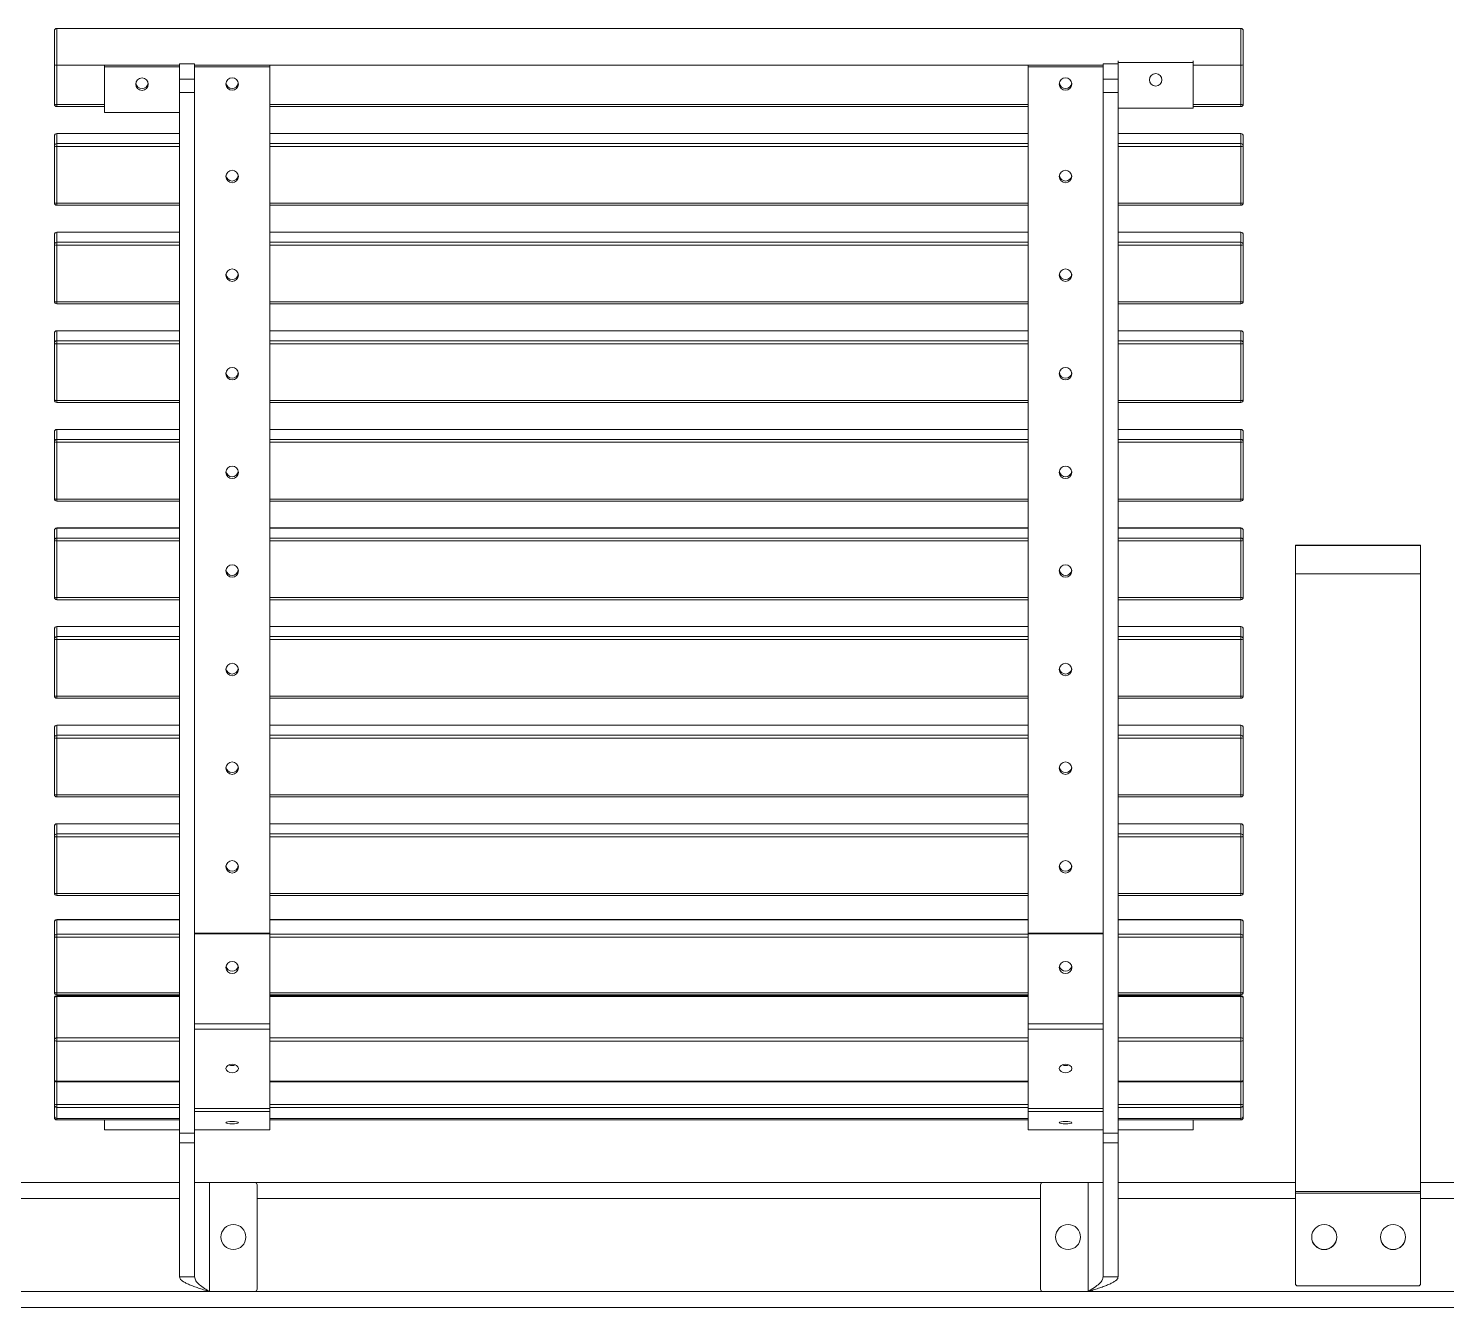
# Model space of a CAD drawing. Header units: millimetres. Extents: x 2717 to 8657, y -3129 to 1071.
# Drawn here: x 5373 to 5939, y -2093 to -1582 of the extents above; entities that cross this region are included whole.
import ezdxf

# ---------------------------------------------------------------- set-up
doc = ezdxf.new("R2010")
doc.units = ezdxf.units.MM

# ---------------------------------------------------------------- blocks, each defined once
blk = doc.blocks.new('tyl')
at = {"color": 7, "linetype": 'Continuous', "lineweight": 15}
for p, q in [((-2640.61, 1920.91), (-2640.61, 1934.4)), ((-2166.61, 1935.4), (-2639.61, 1935.4)), ((-2639.61, 1935.4), (-2639.61, 1920.73)), ((-2166.61, 1920.73), (-2166.61, 1935.4)), ((-2165.61, 1934.4), (-2165.61, 1920.91)), ((-2590.61, 1921.18), (-2584.61, 1921.18)), ((-2590.61, 1921.18), (-2590.61, 1920.41)), ((-2584.61, 1921.18), (-2584.61, 1920.41)), ((-2221.61, 1921.18), (-2215.61, 1921.18)), ((-2221.61, 1921.18), (-2221.61, 1920.41)), ((-2215.61, 1922.45), (-2215.61, 1921.78)), ((-2185.61, 1921.78), (-2215.61, 1921.78)), ((-2215.61, 1921.78), (-2215.61, 1919.67)), ((-2185.61, 1922.45), (-2185.61, 1921.78)), ((-2185.61, 1903.56), (-2185.61, 1921.78)), ((-2640.61, 1905.13), (-2640.61, 1920.91)), ((-2639.61, 1920.73), (-2639.61, 1904.96)), ((-2639.61, 1920.73), (-2620.61, 1920.73)), ((-2590.61, 1920.73), (-2620.61, 1920.73)), ((-2620.61, 1920.73), (-2620.61, 1920.04)), ((-2590.61, 1920.04), (-2620.61, 1920.04)), ((-2620.61, 1920.04), (-2620.61, 1901.81)), ((-2590.61, 1920.41), (-2590.61, 1920.04)), ((-2590.61, 1919.54), (-2590.61, 1920.04)), ((-2590.61, 1919.54), (-2590.61, 1915.06)), ((-2554.61, 1920.73), (-2584.61, 1920.73)), ((-2584.61, 1920.04), (-2584.61, 1920.41)), ((-2554.61, 1920.04), (-2584.61, 1920.04)), ((-2584.61, 1920.04), (-2584.61, 1919.54)), ((-2584.61, 1919.54), (-2584.61, 1915.06)), ((-2554.61, 1920.04), (-2554.61, 1920.73)), ((-2554.61, 1920.73), (-2251.61, 1920.73)), ((-2554.61, 1920.04), (-2554.61, 1573.99)), ((-2221.61, 1920.73), (-2251.61, 1920.73)), ((-2251.61, 1920.04), (-2251.61, 1920.73)), ((-2221.61, 1920.04), (-2251.61, 1920.04)), ((-2251.61, 1920.04), (-2251.61, 1573.99)), ((-2221.61, 1920.04), (-2221.61, 1920.41)), ((-2221.61, 1920.04), (-2221.61, 1919.54)), ((-2221.61, 1919.54), (-2221.61, 1915.06)), ((-2215.61, 1919.67), (-2215.61, 1915.06)), ((-2185.61, 1920.73), (-2166.61, 1920.73)), ((-2166.61, 1904.96), (-2166.61, 1920.73)), ((-2165.61, 1920.91), (-2165.61, 1905.13)), ((-2590.61, 1915.06), (-2584.61, 1915.06)), ((-2590.61, 1909.8), (-2590.61, 1915.06)), ((-2584.61, 1909.8), (-2590.61, 1909.8)), ((-2590.61, 1909.8), (-2590.61, 1494.07)), ((-2584.61, 1915.06), (-2584.61, 1909.8)), ((-2584.61, 1909.8), (-2584.61, 1494.07)), ((-2221.61, 1915.06), (-2215.61, 1915.06)), ((-2221.61, 1909.8), (-2221.61, 1915.06)), ((-2215.61, 1909.8), (-2221.61, 1909.8)), ((-2221.61, 1909.8), (-2221.61, 1494.07)), ((-2215.61, 1915.06), (-2215.61, 1909.8)), ((-2215.61, 1909.8), (-2215.61, 1494.07)), ((-2639.61, 1904.96), (-2620.61, 1904.96)), ((-2639.61, 1904.13), (-2639.61, 1904.96)), ((-2639.61, 1904.13), (-2620.61, 1904.13)), ((-2554.61, 1904.96), (-2251.61, 1904.96)), ((-2554.61, 1904.13), (-2251.61, 1904.13)), ((-2185.61, 1904.96), (-2166.61, 1904.96)), ((-2185.61, 1904.13), (-2166.61, 1904.13)), ((-2166.61, 1904.96), (-2166.61, 1904.13)), ((-2620.61, 1901.81), (-2590.61, 1901.81)), ((-2215.61, 1903.56), (-2185.61, 1903.56)), ((-2590.61, 1893.38), (-2639.61, 1893.38)), ((-2639.61, 1893.38), (-2639.61, 1893.37)), ((-2639.61, 1893.37), (-2639.61, 1889.38)), ((-2590.61, 1893.37), (-2639.61, 1893.37)), ((-2251.61, 1893.38), (-2554.61, 1893.38)), ((-2251.61, 1893.37), (-2554.61, 1893.37)), ((-2166.61, 1893.38), (-2215.61, 1893.38)), ((-2166.61, 1893.37), (-2215.61, 1893.37)), ((-2166.61, 1893.37), (-2166.61, 1893.38)), ((-2166.61, 1889.38), (-2166.61, 1893.37)), ((-2640.61, 1888.39), (-2640.61, 1892.38)), ((-2640.61, 1865.74), (-2640.61, 1888.39)), ((-2639.61, 1888.22), (-2639.61, 1889.38)), ((-2639.61, 1889.38), (-2590.61, 1889.38)), ((-2639.61, 1888.22), (-2639.61, 1865.57)), ((-2590.61, 1888.22), (-2639.61, 1888.22)), ((-2554.61, 1889.38), (-2251.61, 1889.38)), ((-2251.61, 1888.22), (-2554.61, 1888.22)), ((-2215.61, 1889.38), (-2166.61, 1889.38)), ((-2166.61, 1888.22), (-2215.61, 1888.22)), ((-2166.61, 1889.38), (-2166.61, 1888.22)), ((-2166.61, 1865.57), (-2166.61, 1888.22)), ((-2165.61, 1892.38), (-2165.61, 1888.39)), ((-2165.61, 1888.39), (-2165.61, 1865.74)), ((-2639.61, 1865.57), (-2590.61, 1865.57)), ((-2639.61, 1864.74), (-2639.61, 1865.57)), ((-2639.61, 1864.74), (-2590.61, 1864.74)), ((-2554.61, 1865.57), (-2251.61, 1865.57)), ((-2554.61, 1864.74), (-2251.61, 1864.74)), ((-2215.61, 1865.57), (-2166.61, 1865.57)), ((-2215.61, 1864.74), (-2166.61, 1864.74)), ((-2166.61, 1865.57), (-2166.61, 1864.74)), ((-2590.61, 1853.99), (-2639.61, 1853.99)), ((-2639.61, 1853.99), (-2639.61, 1853.98)), ((-2639.61, 1853.98), (-2639.61, 1849.98)), ((-2590.61, 1853.98), (-2639.61, 1853.98)), ((-2251.61, 1853.99), (-2554.61, 1853.99)), ((-2251.61, 1853.98), (-2554.61, 1853.98)), ((-2166.61, 1853.99), (-2215.61, 1853.99)), ((-2166.61, 1853.98), (-2215.61, 1853.98)), ((-2166.61, 1853.98), (-2166.61, 1853.99)), ((-2166.61, 1849.98), (-2166.61, 1853.98)), ((-2640.61, 1849), (-2640.61, 1852.99)), ((-2640.61, 1826.35), (-2640.61, 1849)), ((-2639.61, 1848.82), (-2639.61, 1849.98)), ((-2639.61, 1849.98), (-2590.61, 1849.98)), ((-2639.61, 1848.82), (-2639.61, 1826.17)), ((-2590.61, 1848.82), (-2639.61, 1848.82)), ((-2554.61, 1849.98), (-2251.61, 1849.98)), ((-2251.61, 1848.82), (-2554.61, 1848.82)), ((-2215.61, 1849.98), (-2166.61, 1849.98)), ((-2166.61, 1848.82), (-2215.61, 1848.82)), ((-2166.61, 1849.98), (-2166.61, 1848.82)), ((-2166.61, 1826.17), (-2166.61, 1848.82)), ((-2165.61, 1852.99), (-2165.61, 1849)), ((-2165.61, 1849), (-2165.61, 1826.35)), ((-2639.61, 1826.17), (-2590.61, 1826.17)), ((-2639.61, 1825.35), (-2639.61, 1826.17)), ((-2639.61, 1825.35), (-2590.61, 1825.35)), ((-2554.61, 1826.17), (-2251.61, 1826.17)), ((-2554.61, 1825.35), (-2251.61, 1825.35)), ((-2215.61, 1826.17), (-2166.61, 1826.17)), ((-2215.61, 1825.35), (-2166.61, 1825.35)), ((-2166.61, 1826.17), (-2166.61, 1825.35)), ((-2640.61, 1809.61), (-2640.61, 1813.6)), ((-2590.61, 1814.6), (-2639.61, 1814.6)), ((-2639.61, 1814.6), (-2639.61, 1814.58)), ((-2639.61, 1814.58), (-2639.61, 1810.59)), ((-2590.61, 1814.58), (-2639.61, 1814.58)), ((-2251.61, 1814.6), (-2554.61, 1814.6)), ((-2251.61, 1814.58), (-2554.61, 1814.58)), ((-2166.61, 1814.6), (-2215.61, 1814.6)), ((-2166.61, 1814.58), (-2215.61, 1814.58)), ((-2166.61, 1814.58), (-2166.61, 1814.6)), ((-2166.61, 1810.59), (-2166.61, 1814.58)), ((-2165.61, 1813.6), (-2165.61, 1809.61)), ((-2640.61, 1786.96), (-2640.61, 1809.61)), ((-2639.61, 1809.43), (-2639.61, 1810.59)), ((-2639.61, 1810.59), (-2590.61, 1810.59)), ((-2639.61, 1809.43), (-2639.61, 1786.78)), ((-2590.61, 1809.43), (-2639.61, 1809.43)), ((-2554.61, 1810.59), (-2251.61, 1810.59)), ((-2251.61, 1809.43), (-2554.61, 1809.43)), ((-2215.61, 1810.59), (-2166.61, 1810.59)), ((-2166.61, 1809.43), (-2215.61, 1809.43)), ((-2166.61, 1810.59), (-2166.61, 1809.43)), ((-2166.61, 1786.78), (-2166.61, 1809.43)), ((-2165.61, 1809.61), (-2165.61, 1786.96)), ((-2639.61, 1786.78), (-2590.61, 1786.78)), ((-2639.61, 1785.96), (-2639.61, 1786.78)), ((-2639.61, 1785.96), (-2590.61, 1785.96)), ((-2554.61, 1786.78), (-2251.61, 1786.78)), ((-2554.61, 1785.96), (-2251.61, 1785.96)), ((-2215.61, 1786.78), (-2166.61, 1786.78)), ((-2215.61, 1785.96), (-2166.61, 1785.96)), ((-2166.61, 1786.78), (-2166.61, 1785.96)), ((-2640.61, 1770.21), (-2640.61, 1774.21)), ((-2590.61, 1775.21), (-2639.61, 1775.21)), ((-2639.61, 1775.21), (-2639.61, 1775.19)), ((-2639.61, 1775.19), (-2639.61, 1771.2)), ((-2590.61, 1775.19), (-2639.61, 1775.19)), ((-2251.61, 1775.21), (-2554.61, 1775.21)), ((-2251.61, 1775.19), (-2554.61, 1775.19)), ((-2166.61, 1775.21), (-2215.61, 1775.21)), ((-2166.61, 1775.19), (-2215.61, 1775.19)), ((-2166.61, 1775.19), (-2166.61, 1775.21)), ((-2166.61, 1771.2), (-2166.61, 1775.19)), ((-2165.61, 1774.21), (-2165.61, 1770.21)), ((-2640.61, 1747.56), (-2640.61, 1770.21)), ((-2639.61, 1770.04), (-2639.61, 1771.2)), ((-2639.61, 1771.2), (-2590.61, 1771.2)), ((-2639.61, 1770.04), (-2639.61, 1747.39)), ((-2590.61, 1770.04), (-2639.61, 1770.04)), ((-2554.61, 1771.2), (-2251.61, 1771.2)), ((-2251.61, 1770.04), (-2554.61, 1770.04)), ((-2215.61, 1771.2), (-2166.61, 1771.2)), ((-2166.61, 1770.04), (-2215.61, 1770.04)), ((-2166.61, 1771.2), (-2166.61, 1770.04)), ((-2166.61, 1747.39), (-2166.61, 1770.04)), ((-2165.61, 1770.21), (-2165.61, 1747.56)), ((-2639.61, 1747.39), (-2590.61, 1747.39)), ((-2639.61, 1746.56), (-2639.61, 1747.39)), ((-2639.61, 1746.56), (-2590.61, 1746.56)), ((-2554.61, 1747.39), (-2251.61, 1747.39)), ((-2554.61, 1746.56), (-2251.61, 1746.56)), ((-2215.61, 1747.39), (-2166.61, 1747.39)), ((-2215.61, 1746.56), (-2166.61, 1746.56)), ((-2166.61, 1747.39), (-2166.61, 1746.56)), ((-2640.61, 1730.82), (-2640.61, 1734.82)), ((-2590.61, 1735.82), (-2639.61, 1735.82)), ((-2639.61, 1735.82), (-2639.61, 1735.8)), ((-2639.61, 1735.8), (-2639.61, 1731.81)), ((-2590.61, 1735.8), (-2639.61, 1735.8)), ((-2251.61, 1735.82), (-2554.61, 1735.82)), ((-2251.61, 1735.8), (-2554.61, 1735.8)), ((-2166.61, 1735.82), (-2215.61, 1735.82)), ((-2166.61, 1735.8), (-2215.61, 1735.8)), ((-2166.61, 1735.8), (-2166.61, 1735.82)), ((-2166.61, 1731.81), (-2166.61, 1735.8)), ((-2165.61, 1734.82), (-2165.61, 1730.82)), ((-2640.61, 1708.17), (-2640.61, 1730.82)), ((-2639.61, 1730.65), (-2639.61, 1731.81)), ((-2639.61, 1731.81), (-2590.61, 1731.81)), ((-2639.61, 1730.65), (-2639.61, 1708)), ((-2590.61, 1730.65), (-2639.61, 1730.65)), ((-2554.61, 1731.81), (-2251.61, 1731.81)), ((-2251.61, 1730.65), (-2554.61, 1730.65)), ((-2215.61, 1731.81), (-2166.61, 1731.81)), ((-2166.61, 1730.65), (-2215.61, 1730.65)), ((-2166.61, 1731.81), (-2166.61, 1730.65)), ((-2166.61, 1708), (-2166.61, 1730.65)), ((-2165.61, 1730.82), (-2165.61, 1708.17)), ((-2094.78, 1728.97), (-2144.78, 1728.97)), ((-2144.78, 1728.8), (-2144.78, 1728.97)), ((-2094.78, 1728.8), (-2144.78, 1728.8)), ((-2144.78, 1717.45), (-2144.78, 1728.8)), ((-2094.78, 1728.8), (-2094.78, 1728.97)), ((-2094.78, 1717.45), (-2094.78, 1728.8)), ((-2094.78, 1717.45), (-2144.78, 1717.45)), ((-2144.78, 1470.8), (-2144.78, 1717.45)), ((-2094.78, 1470.8), (-2094.78, 1717.45)), ((-2639.61, 1708), (-2590.61, 1708)), ((-2639.61, 1707.17), (-2639.61, 1708)), ((-2639.61, 1707.17), (-2590.61, 1707.17)), ((-2554.61, 1708), (-2251.61, 1708)), ((-2554.61, 1707.17), (-2251.61, 1707.17)), ((-2215.61, 1708), (-2166.61, 1708)), ((-2215.61, 1707.17), (-2166.61, 1707.17)), ((-2166.61, 1708), (-2166.61, 1707.17)), ((-2640.61, 1691.43), (-2640.61, 1695.42)), ((-2590.61, 1696.42), (-2639.61, 1696.42)), ((-2639.61, 1696.42), (-2639.61, 1696.41)), ((-2639.61, 1696.41), (-2639.61, 1692.41)), ((-2590.61, 1696.41), (-2639.61, 1696.41)), ((-2251.61, 1696.42), (-2554.61, 1696.42)), ((-2251.61, 1696.41), (-2554.61, 1696.41)), ((-2166.61, 1696.42), (-2215.61, 1696.42)), ((-2166.61, 1696.41), (-2215.61, 1696.41)), ((-2166.61, 1696.41), (-2166.61, 1696.42)), ((-2166.61, 1692.41), (-2166.61, 1696.41)), ((-2165.61, 1695.42), (-2165.61, 1691.43)), ((-2640.61, 1668.78), (-2640.61, 1691.43)), ((-2639.61, 1691.26), (-2639.61, 1692.41)), ((-2639.61, 1692.41), (-2590.61, 1692.41)), ((-2639.61, 1691.26), (-2639.61, 1668.6)), ((-2590.61, 1691.26), (-2639.61, 1691.26)), ((-2554.61, 1692.41), (-2251.61, 1692.41)), ((-2251.61, 1691.26), (-2554.61, 1691.26)), ((-2215.61, 1692.41), (-2166.61, 1692.41)), ((-2166.61, 1691.26), (-2215.61, 1691.26)), ((-2166.61, 1692.41), (-2166.61, 1691.26)), ((-2166.61, 1668.6), (-2166.61, 1691.26)), ((-2165.61, 1691.43), (-2165.61, 1668.78)), ((-2639.61, 1668.6), (-2590.61, 1668.6)), ((-2639.61, 1667.78), (-2639.61, 1668.6)), ((-2639.61, 1667.78), (-2590.61, 1667.78)), ((-2554.61, 1668.6), (-2251.61, 1668.6)), ((-2554.61, 1667.78), (-2251.61, 1667.78)), ((-2215.61, 1668.6), (-2166.61, 1668.6)), ((-2215.61, 1667.78), (-2166.61, 1667.78)), ((-2166.61, 1668.6), (-2166.61, 1667.78)), ((-2640.61, 1652.04), (-2640.61, 1656.03)), ((-2590.61, 1657.03), (-2639.61, 1657.03)), ((-2639.61, 1657.03), (-2639.61, 1657.02)), ((-2639.61, 1657.02), (-2639.61, 1653.02)), ((-2590.61, 1657.02), (-2639.61, 1657.02)), ((-2251.61, 1657.03), (-2554.61, 1657.03)), ((-2251.61, 1657.02), (-2554.61, 1657.02)), ((-2166.61, 1657.03), (-2215.61, 1657.03)), ((-2166.61, 1657.02), (-2215.61, 1657.02)), ((-2166.61, 1657.02), (-2166.61, 1657.03)), ((-2166.61, 1653.02), (-2166.61, 1657.02)), ((-2165.61, 1656.03), (-2165.61, 1652.04)), ((-2640.61, 1629.39), (-2640.61, 1652.04)), ((-2639.61, 1651.86), (-2639.61, 1653.02)), ((-2639.61, 1653.02), (-2590.61, 1653.02)), ((-2639.61, 1651.86), (-2639.61, 1629.21)), ((-2590.61, 1651.86), (-2639.61, 1651.86)), ((-2554.61, 1653.02), (-2251.61, 1653.02)), ((-2251.61, 1651.86), (-2554.61, 1651.86)), ((-2215.61, 1653.02), (-2166.61, 1653.02)), ((-2166.61, 1651.86), (-2215.61, 1651.86)), ((-2166.61, 1653.02), (-2166.61, 1651.86)), ((-2166.61, 1629.21), (-2166.61, 1651.86)), ((-2165.61, 1652.04), (-2165.61, 1629.39)), ((-2639.61, 1629.21), (-2590.61, 1629.21)), ((-2639.61, 1628.39), (-2639.61, 1629.21)), ((-2639.61, 1628.39), (-2590.61, 1628.39)), ((-2554.61, 1629.21), (-2251.61, 1629.21)), ((-2554.61, 1628.39), (-2251.61, 1628.39)), ((-2215.61, 1629.21), (-2166.61, 1629.21)), ((-2215.61, 1628.39), (-2166.61, 1628.39)), ((-2166.61, 1629.21), (-2166.61, 1628.39)), ((-2640.61, 1612.64), (-2640.61, 1616.64)), ((-2590.61, 1617.64), (-2639.61, 1617.64)), ((-2639.61, 1617.64), (-2639.61, 1617.62)), ((-2639.61, 1617.62), (-2639.61, 1613.63)), ((-2590.61, 1617.62), (-2639.61, 1617.62)), ((-2251.61, 1617.64), (-2554.61, 1617.64)), ((-2251.61, 1617.62), (-2554.61, 1617.62)), ((-2166.61, 1617.64), (-2215.61, 1617.64)), ((-2166.61, 1617.62), (-2215.61, 1617.62)), ((-2166.61, 1617.62), (-2166.61, 1617.64)), ((-2166.61, 1613.63), (-2166.61, 1617.62)), ((-2165.61, 1616.64), (-2165.61, 1612.64)), ((-2640.61, 1589.99), (-2640.61, 1612.64)), ((-2639.61, 1612.47), (-2639.61, 1613.63)), ((-2639.61, 1613.63), (-2590.61, 1613.63)), ((-2639.61, 1612.47), (-2639.61, 1589.82)), ((-2590.61, 1612.47), (-2639.61, 1612.47)), ((-2554.61, 1613.63), (-2251.61, 1613.63)), ((-2251.61, 1612.47), (-2554.61, 1612.47)), ((-2215.61, 1613.63), (-2166.61, 1613.63)), ((-2166.61, 1612.47), (-2215.61, 1612.47)), ((-2166.61, 1613.63), (-2166.61, 1612.47)), ((-2166.61, 1589.82), (-2166.61, 1612.47)), ((-2165.61, 1612.64), (-2165.61, 1589.99)), ((-2639.61, 1589.82), (-2590.61, 1589.82)), ((-2639.61, 1588.99), (-2639.61, 1589.82)), ((-2639.61, 1588.99), (-2590.61, 1588.99)), ((-2554.61, 1589.82), (-2251.61, 1589.82)), ((-2554.61, 1588.99), (-2251.61, 1588.99)), ((-2215.61, 1589.82), (-2166.61, 1589.82)), ((-2215.61, 1588.99), (-2166.61, 1588.99)), ((-2166.61, 1589.82), (-2166.61, 1588.99)), ((-2640.61, 1572.59), (-2640.61, 1578.37)), ((-2590.61, 1579.37), (-2639.61, 1579.37)), ((-2639.61, 1579.37), (-2639.61, 1579.33)), ((-2639.61, 1579.33), (-2639.61, 1573.56)), ((-2590.61, 1579.33), (-2639.61, 1579.33)), ((-2251.61, 1579.37), (-2554.61, 1579.37)), ((-2251.61, 1579.33), (-2554.61, 1579.33)), ((-2166.61, 1579.37), (-2215.61, 1579.37)), ((-2166.61, 1579.33), (-2215.61, 1579.33)), ((-2166.61, 1579.33), (-2166.61, 1579.37)), ((-2166.61, 1573.56), (-2166.61, 1579.33)), ((-2165.61, 1578.37), (-2165.61, 1572.59)), ((-2640.61, 1550.33), (-2640.61, 1572.59)), ((-2639.61, 1572.34), (-2639.61, 1573.56)), ((-2639.61, 1573.56), (-2590.61, 1573.56)), ((-2639.61, 1572.34), (-2639.61, 1550.07)), ((-2590.61, 1572.34), (-2639.61, 1572.34)), ((-2554.61, 1573.99), (-2584.61, 1573.99)), ((-2554.61, 1573.62), (-2584.61, 1573.62)), ((-2554.61, 1573.99), (-2554.61, 1573.62)), ((-2554.61, 1573.62), (-2554.61, 1537.78)), ((-2554.61, 1573.56), (-2251.61, 1573.56)), ((-2251.61, 1572.34), (-2554.61, 1572.34)), ((-2221.61, 1573.99), (-2251.61, 1573.99)), ((-2251.61, 1573.99), (-2251.61, 1573.62)), ((-2221.61, 1573.62), (-2251.61, 1573.62)), ((-2251.61, 1573.62), (-2251.61, 1537.78)), ((-2215.61, 1573.56), (-2166.61, 1573.56)), ((-2166.61, 1572.34), (-2215.61, 1572.34)), ((-2166.61, 1573.56), (-2166.61, 1572.34)), ((-2166.61, 1550.07), (-2166.61, 1572.34)), ((-2165.61, 1572.59), (-2165.61, 1550.33)), ((-2640.61, 1531.48), (-2640.61, 1548.02)), ((-2639.61, 1550.07), (-2590.61, 1550.07)), ((-2639.61, 1549.33), (-2639.61, 1550.07)), ((-2639.61, 1549.33), (-2590.61, 1549.33)), ((-2590.61, 1549.02), (-2639.61, 1549.02)), ((-2639.61, 1548.71), (-2639.61, 1549.02)), ((-2639.61, 1548.71), (-2639.61, 1532.17)), ((-2590.61, 1548.71), (-2639.61, 1548.71)), ((-2554.61, 1550.07), (-2251.61, 1550.07)), ((-2554.61, 1549.33), (-2251.61, 1549.33)), ((-2251.61, 1549.02), (-2554.61, 1549.02)), ((-2251.61, 1548.71), (-2554.61, 1548.71)), ((-2215.61, 1550.07), (-2166.61, 1550.07)), ((-2215.61, 1549.33), (-2166.61, 1549.33)), ((-2166.61, 1549.02), (-2215.61, 1549.02)), ((-2166.61, 1548.71), (-2215.61, 1548.71)), ((-2166.61, 1550.07), (-2166.61, 1549.33)), ((-2166.61, 1549.02), (-2166.61, 1548.71)), ((-2166.61, 1532.17), (-2166.61, 1548.71)), ((-2165.61, 1548.02), (-2165.61, 1531.48)), ((-2554.61, 1537.78), (-2584.61, 1537.78)), ((-2554.61, 1537.78), (-2554.61, 1535.56)), ((-2221.61, 1537.78), (-2251.61, 1537.78)), ((-2251.61, 1537.78), (-2251.61, 1535.56)), ((-2640.61, 1515.5), (-2640.61, 1531.48)), ((-2639.61, 1530.76), (-2639.61, 1532.17)), ((-2639.61, 1532.17), (-2590.61, 1532.17)), ((-2639.61, 1530.76), (-2639.61, 1514.78)), ((-2590.61, 1530.76), (-2639.61, 1530.76)), ((-2554.61, 1535.56), (-2584.61, 1535.56)), ((-2554.61, 1535.56), (-2554.61, 1503.9)), ((-2554.61, 1532.17), (-2251.61, 1532.17)), ((-2251.61, 1530.76), (-2554.61, 1530.76)), ((-2221.61, 1535.56), (-2251.61, 1535.56)), ((-2251.61, 1535.56), (-2251.61, 1503.9)), ((-2215.61, 1532.17), (-2166.61, 1532.17)), ((-2166.61, 1530.76), (-2215.61, 1530.76)), ((-2166.61, 1532.17), (-2166.61, 1530.76)), ((-2166.61, 1514.78), (-2166.61, 1530.76)), ((-2165.61, 1531.48), (-2165.61, 1515.5)), ((-2640.61, 1505.35), (-2640.61, 1515.5)), ((-2639.61, 1514.78), (-2590.61, 1514.78)), ((-2639.61, 1514.5), (-2639.61, 1514.78)), ((-2639.61, 1514.5), (-2590.61, 1514.5)), ((-2639.61, 1514.5), (-2639.61, 1505.54)), ((-2554.61, 1514.78), (-2251.61, 1514.78)), ((-2554.61, 1514.5), (-2251.61, 1514.5)), ((-2215.61, 1514.78), (-2166.61, 1514.78)), ((-2215.61, 1514.5), (-2166.61, 1514.5)), ((-2166.61, 1514.78), (-2166.61, 1514.5)), ((-2166.61, 1505.54), (-2166.61, 1514.5)), ((-2165.61, 1515.5), (-2165.61, 1505.35)), ((-2640.61, 1500.91), (-2640.61, 1505.35)), ((-2639.61, 1504.37), (-2639.61, 1505.54)), ((-2639.61, 1505.54), (-2590.61, 1505.54)), ((-2639.61, 1504.37), (-2639.61, 1499.93)), ((-2590.61, 1504.37), (-2639.61, 1504.37)), ((-2554.61, 1503.9), (-2584.61, 1503.9)), ((-2554.61, 1502.66), (-2584.61, 1502.66)), ((-2554.61, 1505.54), (-2251.61, 1505.54)), ((-2251.61, 1504.37), (-2554.61, 1504.37)), ((-2554.61, 1503.9), (-2554.61, 1502.66)), ((-2554.61, 1502.66), (-2554.61, 1495.44)), ((-2221.61, 1503.9), (-2251.61, 1503.9)), ((-2251.61, 1503.9), (-2251.61, 1502.66)), ((-2221.61, 1502.66), (-2251.61, 1502.66)), ((-2251.61, 1502.66), (-2251.61, 1495.44)), ((-2215.61, 1505.54), (-2166.61, 1505.54)), ((-2166.61, 1504.37), (-2215.61, 1504.37)), ((-2166.61, 1505.54), (-2166.61, 1504.37)), ((-2166.61, 1499.93), (-2166.61, 1504.37)), ((-2165.61, 1505.35), (-2165.61, 1500.91)), ((-2640.61, 1500.36), (-2640.61, 1500.91)), ((-2640.61, 1500.36), (-2640.44, 1500.36)), ((-2639.61, 1499.93), (-2590.61, 1499.93)), ((-2639.61, 1499.91), (-2639.61, 1499.93)), ((-2639.61, 1499.91), (-2590.61, 1499.91)), ((-2639.61, 1499.36), (-2639.61, 1499.91)), ((-2590.61, 1499.36), (-2639.61, 1499.36)), ((-2620.61, 1499.36), (-2620.61, 1495.36)), ((-2554.61, 1499.93), (-2251.61, 1499.93)), ((-2554.61, 1499.91), (-2251.61, 1499.91)), ((-2251.61, 1499.36), (-2554.61, 1499.36)), ((-2215.61, 1499.93), (-2166.61, 1499.93)), ((-2215.61, 1499.91), (-2166.61, 1499.91)), ((-2166.61, 1499.36), (-2215.61, 1499.36)), ((-2185.61, 1499.36), (-2185.61, 1495.36)), ((-2166.61, 1499.93), (-2166.61, 1499.91)), ((-2166.61, 1499.91), (-2166.61, 1499.36)), ((-2165.78, 1500.36), (-2165.61, 1500.36)), ((-2165.61, 1500.91), (-2165.61, 1500.36)), ((-2590.61, 1495.36), (-2620.61, 1495.36)), ((-2590.61, 1494.07), (-2584.61, 1494.07)), ((-2590.61, 1490.25), (-2590.61, 1494.07)), ((-2554.61, 1495.44), (-2584.61, 1495.44)), ((-2554.61, 1495.36), (-2584.61, 1495.36)), ((-2584.61, 1494.07), (-2584.61, 1490.25)), ((-2554.61, 1495.44), (-2554.61, 1495.36)), ((-2221.61, 1495.44), (-2251.61, 1495.44)), ((-2251.61, 1495.44), (-2251.61, 1495.36)), ((-2221.61, 1495.36), (-2251.61, 1495.36)), ((-2221.61, 1494.07), (-2215.61, 1494.07)), ((-2221.61, 1490.25), (-2221.61, 1494.07)), ((-2185.61, 1495.36), (-2215.61, 1495.36)), ((-2215.61, 1494.07), (-2215.61, 1490.25)), ((-2584.61, 1490.25), (-2590.61, 1490.25)), ((-2590.61, 1490.25), (-2590.61, 1436.64)), ((-2584.61, 1490.25), (-2584.61, 1436.64)), ((-2215.61, 1490.25), (-2221.61, 1490.25)), ((-2221.61, 1490.25), (-2221.61, 1436.64)), ((-2215.61, 1490.25), (-2215.61, 1436.64)), ((-2661.45, 1474.36), (-2590.61, 1474.36)), ((-2578.61, 1474.36), (-2584.61, 1474.36)), ((-2578.61, 1430.76), (-2578.61, 1474.36)), ((-2578.61, 1474.36), (-2560.61, 1474.36)), ((-2560.61, 1474.36), (-2245.61, 1474.36)), ((-2559.61, 1473.36), (-2559.61, 1431.76)), ((-2246.61, 1473.36), (-2246.61, 1431.76)), ((-2227.61, 1474.36), (-2245.61, 1474.36)), ((-2227.61, 1474.36), (-2227.61, 1430.76)), ((-2221.61, 1474.36), (-2227.61, 1474.36)), ((-2215.61, 1474.36), (-2144.78, 1474.36)), ((-2094.78, 1474.36), (-2023.94, 1474.36)), ((-2661.45, 1467.96), (-2590.61, 1467.96)), ((-2559.61, 1467.96), (-2246.61, 1467.96)), ((-2215.61, 1467.96), (-2144.78, 1467.96)), ((-2094.78, 1470.8), (-2144.78, 1470.8)), ((-2144.78, 1470.13), (-2144.78, 1470.8)), ((-2094.78, 1470.13), (-2144.78, 1470.13)), ((-2144.78, 1434.04), (-2144.78, 1470.13)), ((-2094.78, 1470.13), (-2094.78, 1470.8)), ((-2094.78, 1434.04), (-2094.78, 1470.13)), ((-2094.78, 1467.96), (-2023.94, 1467.96)), ((-2584.61, 1436.64), (-2590.61, 1436.64)), ((-2221.61, 1436.64), (-2215.61, 1436.64)), ((-4978.11, 1430.76), (-1528.11, 1430.76)), ((-2560.61, 1430.76), (-2578.61, 1430.76)), ((-2245.61, 1430.76), (-2227.61, 1430.76)), ((-2095.78, 1433.04), (-2143.78, 1433.04)), ((-4978.11, 1424.36), (-1528.11, 1424.36))]:
    blk.add_line(p, q, dxfattribs=at)
at = {"color": 7, "linetype": 'Continuous', "lineweight": 15, "flags": 128}
for points in [[(-2569.61, 1557.78), (-2568.65, 1557.96), (-2567.84, 1558.49), (-2567.3, 1559.27), (-2567.11, 1560.2), (-2567.3, 1561.13), (-2567.84, 1561.91), (-2568.65, 1562.44), (-2569.61, 1562.62), (-2570.57, 1562.44), (-2571.38, 1561.91), (-2571.92, 1561.13), (-2572.11, 1560.2), (-2571.92, 1559.27), (-2571.38, 1558.49), (-2570.57, 1557.96), (-2569.61, 1557.78)], [(-2236.61, 1557.78), (-2235.65, 1557.96), (-2234.84, 1558.49), (-2234.3, 1559.27), (-2234.11, 1560.2), (-2234.3, 1561.13), (-2234.84, 1561.91), (-2235.65, 1562.44), (-2236.61, 1562.62), (-2237.57, 1562.44), (-2238.38, 1561.91), (-2238.92, 1561.13), (-2239.11, 1560.2), (-2238.92, 1559.27), (-2238.38, 1558.49), (-2237.57, 1557.96), (-2236.61, 1557.78)], [(-2569.61, 1518.15), (-2568.65, 1518.28), (-2567.84, 1518.66), (-2567.3, 1519.22), (-2567.11, 1519.89), (-2567.3, 1520.55), (-2567.84, 1521.12), (-2568.65, 1521.49), (-2569.61, 1521.63), (-2570.57, 1521.49), (-2571.38, 1521.12), (-2571.92, 1520.55), (-2572.11, 1519.89), (-2571.92, 1519.22), (-2571.38, 1518.66), (-2570.57, 1518.28), (-2569.61, 1518.15)], [(-2236.61, 1518.15), (-2235.65, 1518.28), (-2234.84, 1518.66), (-2234.3, 1519.22), (-2234.11, 1519.89), (-2234.3, 1520.55), (-2234.84, 1521.12), (-2235.65, 1521.49), (-2236.61, 1521.63), (-2237.57, 1521.49), (-2238.38, 1521.12), (-2238.92, 1520.55), (-2239.11, 1519.89), (-2238.92, 1519.22), (-2238.38, 1518.66), (-2237.57, 1518.28), (-2236.61, 1518.15)], [(-2569.61, 1497.75), (-2568.65, 1497.78), (-2567.84, 1497.89), (-2567.3, 1498.04), (-2567.11, 1498.23), (-2567.3, 1498.41), (-2567.84, 1498.57), (-2568.65, 1498.67), (-2569.61, 1498.71), (-2570.57, 1498.67), (-2571.38, 1498.57), (-2571.92, 1498.41), (-2572.11, 1498.23), (-2571.92, 1498.04), (-2571.38, 1497.89), (-2570.57, 1497.78), (-2569.61, 1497.75)], [(-2236.61, 1497.75), (-2235.65, 1497.78), (-2234.84, 1497.89), (-2234.3, 1498.04), (-2234.11, 1498.23), (-2234.3, 1498.41), (-2234.84, 1498.57), (-2235.65, 1498.67), (-2236.61, 1498.71), (-2237.57, 1498.67), (-2238.38, 1498.57), (-2238.92, 1498.41), (-2239.11, 1498.23), (-2238.92, 1498.04), (-2238.38, 1497.89), (-2237.57, 1497.78), (-2236.61, 1497.75)]]:
    blk.add_lwpolyline(points, dxfattribs=at)
at = {"color": 7, "linetype": 'Continuous', "lineweight": 15}
for centre, radius in [((-2605.6, 1913.12), 2.49), ((-2569.62, 1913.17), 2.49), ((-2236.62, 1913.17), 2.49), ((-2200.6, 1914.87), 2.49), ((-2569.62, 1876.22), 2.49), ((-2236.62, 1876.22), 2.49), ((-2569.62, 1836.83), 2.49), ((-2236.62, 1836.83), 2.49), ((-2569.62, 1797.44), 2.49), ((-2236.62, 1797.44), 2.49), ((-2569.62, 1758.04), 2.49), ((-2236.62, 1758.04), 2.49), ((-2569.62, 1718.65), 2.49), ((-2236.62, 1718.65), 2.49), ((-2569.62, 1679.26), 2.49), ((-2236.62, 1679.26), 2.49), ((-2569.62, 1639.87), 2.49), ((-2236.62, 1639.87), 2.49), ((-2569.62, 1600.47), 2.49), ((-2236.62, 1600.47), 2.49), ((-2569.11, 1452.56), 5), ((-2235.61, 1452.56), 5), ((-2133.28, 1452.52), 5), ((-2105.78, 1452.52), 5)]:
    blk.add_circle(centre, radius, dxfattribs=at)
for centre, radius, start, end in [((-2639.61, 1934.4), 1, 90, 180), ((-2166.61, 1934.4), 1, 0, 90), ((-2639.85, 1922.3), 1.59, 241.5184, 278.7795), ((-2166.37, 1922.3), 1.59, 261.2205, 298.4816), ((-2605.61, 1913.88), 2.5, 188.8078, 351.1922), ((-2569.61, 1913.88), 2.5, 188.8077, 351.1923), ((-2236.61, 1913.88), 2.5, 188.8062, 351.1938), ((-2639.61, 1905.13), 1, 180, 270), ((-2639.85, 1906.53), 1.59, 241.5184, 278.7795), ((-2166.61, 1905.13), 1, 270, 0), ((-2166.37, 1906.53), 1.59, 261.2205, 298.4816), ((-2639.61, 1892.38), 1, 90, 180), ((-2639.62, 1892.38), 0.992, 89.5648, 179.5581), ((-2166.61, 1892.38), 1, 0, 90), ((-2166.6, 1892.38), 0.992, 0.4419, 90.4352), ((-2639.62, 1888.38), 0.992, 89.5648, 179.5581), ((-2639.85, 1889.79), 1.59, 241.5184, 278.7795), ((-2166.6, 1888.38), 0.992, 0.4419, 90.4352), ((-2166.37, 1889.79), 1.59, 261.2205, 298.4816), ((-2569.61, 1876.93), 2.5, 188.8078, 351.1922), ((-2236.61, 1876.93), 2.5, 188.8078, 351.1922), ((-2639.61, 1865.74), 1, 180, 270), ((-2639.85, 1867.14), 1.59, 241.5184, 278.7795), ((-2166.61, 1865.74), 1, 270, 0), ((-2166.37, 1867.14), 1.59, 261.2205, 298.4816), ((-2639.61, 1852.99), 1, 90, 180), ((-2639.62, 1852.98), 0.992, 89.5648, 179.5581), ((-2166.61, 1852.99), 1, 0, 90), ((-2166.6, 1852.98), 0.992, 0.4419, 90.4352), ((-2639.62, 1848.99), 0.992, 89.5648, 179.5581), ((-2639.85, 1850.39), 1.59, 241.5184, 278.7795), ((-2166.6, 1848.99), 0.992, 0.4419, 90.4352), ((-2166.37, 1850.39), 1.59, 261.2205, 298.4816), ((-2569.61, 1837.54), 2.5, 188.8078, 351.1922), ((-2236.61, 1837.54), 2.5, 188.8086, 351.1914), ((-2639.61, 1826.35), 1, 180, 270), ((-2639.85, 1827.74), 1.59, 241.5184, 278.7795), ((-2166.61, 1826.35), 1, 270, 0), ((-2166.37, 1827.74), 1.59, 261.2205, 298.4816), ((-2639.61, 1813.6), 1, 90, 180), ((-2639.62, 1813.59), 0.992, 89.5648, 179.5581), ((-2166.61, 1813.6), 1, 0, 90), ((-2166.6, 1813.59), 0.992, 0.4419, 90.4352), ((-2639.62, 1809.6), 0.992, 89.5648, 179.5581), ((-2639.85, 1811), 1.59, 241.5184, 278.7795), ((-2166.6, 1809.6), 0.992, 0.4419, 90.4352), ((-2166.37, 1811), 1.59, 261.2205, 298.4816), ((-2569.61, 1798.14), 2.5, 188.8078, 351.1922), ((-2236.61, 1798.14), 2.5, 188.8101, 351.1898), ((-2639.61, 1786.96), 1, 180, 270), ((-2639.85, 1788.35), 1.59, 241.5184, 278.7795), ((-2166.61, 1786.96), 1, 270, 0), ((-2166.37, 1788.35), 1.59, 261.2205, 298.4816), ((-2639.61, 1774.21), 1, 90, 180), ((-2639.62, 1774.2), 0.992, 89.5648, 179.5581), ((-2166.61, 1774.21), 1, 0, 90), ((-2166.6, 1774.2), 0.992, 0.4419, 90.4352), ((-2639.62, 1770.21), 0.992, 89.5648, 179.5581), ((-2639.85, 1771.61), 1.59, 241.5184, 278.7795), ((-2166.6, 1770.21), 0.992, 0.4419, 90.4352), ((-2166.37, 1771.61), 1.59, 261.2205, 298.4816), ((-2569.61, 1758.75), 2.5, 188.8077, 351.1923), ((-2236.61, 1758.75), 2.5, 188.807, 351.193), ((-2639.61, 1747.56), 1, 180, 270), ((-2639.85, 1748.96), 1.59, 241.5184, 278.7795), ((-2166.61, 1747.56), 1, 270, 0), ((-2166.37, 1748.96), 1.59, 261.2205, 298.4816), ((-2639.61, 1734.82), 1, 90, 180), ((-2639.62, 1734.81), 0.992, 89.5648, 179.5581), ((-2166.61, 1734.82), 1, 0, 90), ((-2166.6, 1734.81), 0.992, 0.4419, 90.4352), ((-2639.62, 1730.81), 0.992, 89.5648, 179.5581), ((-2639.85, 1732.22), 1.59, 241.5184, 278.7795), ((-2166.6, 1730.81), 0.992, 0.4419, 90.4352), ((-2166.37, 1732.22), 1.59, 261.2205, 298.4816), ((-2569.61, 1719.36), 2.5, 188.8078, 351.1922), ((-2236.61, 1719.36), 2.5, 188.8078, 351.1922), ((-2639.61, 1708.17), 1, 180, 270), ((-2639.85, 1709.57), 1.59, 241.5184, 278.7795), ((-2166.61, 1708.17), 1, 270, 0), ((-2166.37, 1709.57), 1.59, 261.2205, 298.4816), ((-2639.61, 1695.42), 1, 90, 180), ((-2639.62, 1695.42), 0.992, 89.5648, 179.5581), ((-2166.61, 1695.42), 1, 0, 90), ((-2166.6, 1695.42), 0.992, 0.4419, 90.4352), ((-2639.62, 1691.42), 0.992, 89.5648, 179.5581), ((-2639.85, 1692.83), 1.59, 241.5184, 278.7795), ((-2166.6, 1691.42), 0.992, 0.4419, 90.4352), ((-2166.37, 1692.83), 1.59, 261.2205, 298.4816), ((-2569.61, 1679.97), 2.5, 188.8078, 351.1922), ((-2236.61, 1679.97), 2.5, 188.8078, 351.1922), ((-2639.61, 1668.78), 1, 180, 270), ((-2639.85, 1670.17), 1.59, 241.5184, 278.7795), ((-2166.61, 1668.78), 1, 270, 0), ((-2166.37, 1670.17), 1.59, 261.2205, 298.4816), ((-2639.61, 1656.03), 1, 90, 180), ((-2639.62, 1656.02), 0.992, 89.5648, 179.5581), ((-2166.61, 1656.03), 1, 0, 90), ((-2166.6, 1656.02), 0.992, 0.4419, 90.4352), ((-2639.62, 1652.03), 0.992, 89.5648, 179.5581), ((-2639.85, 1653.43), 1.59, 241.5184, 278.7795), ((-2166.6, 1652.03), 0.992, 0.4419, 90.4352), ((-2166.37, 1653.43), 1.59, 261.2205, 298.4816), ((-2569.61, 1640.57), 2.5, 188.8079, 351.1921), ((-2236.61, 1640.57), 2.5, 188.8086, 351.1914), ((-2639.61, 1629.39), 1, 180, 270), ((-2639.85, 1630.78), 1.59, 241.5184, 278.7795), ((-2166.61, 1629.39), 1, 270, 0), ((-2166.37, 1630.78), 1.59, 261.2205, 298.4816), ((-2639.61, 1616.64), 1, 90, 180), ((-2639.62, 1616.63), 0.992, 89.5648, 179.5581), ((-2166.61, 1616.64), 1, 0, 90), ((-2166.6, 1616.63), 0.992, 0.4419, 90.4352), ((-2639.62, 1612.64), 0.992, 89.5648, 179.5581), ((-2639.85, 1614.04), 1.59, 241.5184, 278.7795), ((-2166.6, 1612.64), 0.992, 0.4419, 90.4352), ((-2166.37, 1614.04), 1.59, 261.2205, 298.4816), ((-2569.61, 1601.18), 2.5, 188.8079, 351.1921), ((-2236.61, 1601.18), 2.5, 188.8062, 351.1938), ((-2639.61, 1589.99), 1, 180, 270), ((-2639.85, 1591.39), 1.59, 241.5184, 278.7795), ((-2166.61, 1589.99), 1, 270, 0), ((-2166.37, 1591.39), 1.59, 261.2205, 298.4816), ((-2639.61, 1578.37), 1, 90, 180), ((-2639.62, 1578.35), 0.984, 89.0816, 179.0512), ((-2166.61, 1578.37), 1, 0, 90), ((-2166.59, 1578.35), 0.984, 0.9488, 90.9184), ((-2639.62, 1572.57), 0.984, 89.0816, 179.0512), ((-2639.84, 1573.52), 1.21, 230.602, 281.194), ((-2166.59, 1572.57), 0.984, 0.9488, 90.9184), ((-2166.37, 1573.52), 1.21, 258.806, 309.398), ((-2569.61, 1561.29), 2.51, 193.452, 346.548), ((-2236.61, 1561.29), 2.51, 193.4517, 346.5483), ((-2639.61, 1550.33), 1, 180, 270), ((-2639.84, 1551.26), 1.21, 230.602, 281.194), ((-2639.61, 1548.02), 1, 90, 180), ((-2639.74, 1547.83), 0.89, 81.65, 167.9365), ((-2166.61, 1550.33), 1, 270, 0), ((-2166.37, 1551.26), 1.21, 258.806, 309.398), ((-2166.61, 1548.02), 1, 0, 90), ((-2166.48, 1547.83), 0.89, 12.0635, 98.35), ((-2639.74, 1531.29), 0.89, 81.65, 167.9365), ((-2639.73, 1531.65), 0.895, 190.8064, 277.7491), ((-2166.48, 1531.29), 0.89, 12.0635, 98.35), ((-2166.49, 1531.65), 0.895, 262.2509, 349.1936), ((-2569.61, 1524.42), 3.39, 245.6111, 294.3889), ((-2236.61, 1524.42), 3.39, 245.6111, 294.3889), ((-2639.61, 1515.5), 1, 180, 270), ((-2639.73, 1515.66), 0.895, 190.8064, 277.7491), ((-2166.61, 1515.5), 1, 270, 0), ((-2166.49, 1515.66), 0.895, 262.2509, 349.1936), ((-2639.85, 1504.1), 1.46, 80.5166, 121.3152), ((-2639.62, 1505.36), 0.991, 180.548, 270.5377), ((-2166.37, 1504.1), 1.46, 58.6848, 99.4834), ((-2166.6, 1505.36), 0.991, 269.4623, 359.452), ((-2639.61, 1500.91), 1, 180, 270), ((-2639.62, 1500.92), 0.991, 180.548, 270.5377), ((-2639.61, 1500.36), 1, 180, 270), ((-2166.61, 1500.91), 1, 270, 0), ((-2166.6, 1500.92), 0.991, 269.4623, 359.452), ((-2166.61, 1500.36), 1, 270, 360), ((-2560.61, 1473.36), 1, 0, 90), ((-2245.61, 1473.36), 1, 90, 180), ((-2133.28, 1452.63), 5, 180, 358.2988), ((-2133.28, 1452.63), 5, 180, 360), ((-2133.28, 1452.56), 5, 180.0055, 270), ((-2133.28, 1452.52), 5, 180, 360), ((-2133.28, 1452.56), 5, 270, 359.9831), ((-2105.78, 1452.63), 5, 180, 360), ((-2105.78, 1452.63), 5, 180, 360), ((-2105.78, 1452.52), 5, 180, 360), ((-2105.78, 1452.56), 5, 181.2438, 270), ((-2105.78, 1452.56), 5, 270, 358.7138), ((-2143.78, 1434.04), 1, 180, 270), ((-2095.78, 1434.04), 1, 270, 360), ((-2560.61, 1431.76), 1, 270, 0), ((-2245.61, 1431.76), 1, 180, 270)]:
    blk.add_arc(centre, radius, start, end, dxfattribs=at)
for points, knots in [([(-2590.61, 1436.64), (-2590.57, 1436.42), (-2590.5, 1435.98), (-2589.93, 1435.32), (-2589.02, 1434.66), (-2587.79, 1434), (-2586.27, 1433.34), (-2584.52, 1432.68), (-2582.57, 1432.01), (-2580.58, 1431.37), (-2579.24, 1430.96), (-2578.61, 1430.76)], [0, 0, 0, 0, 0.110901, 0.225016, 0.335936, 0.450072, 0.560991, 0.675127, 0.786046, 0.900182, 1, 1, 1, 1]), ([(-2584.61, 1436.64), (-2584.5, 1436.1), (-2584.29, 1435.06), (-2582.74, 1433.53), (-2580.77, 1432.11), (-2579.29, 1431.18), (-2578.61, 1430.76)], [0, 0, 0, 0, 0.2759551, 0.529499, 0.7829832, 1, 1, 1, 1]), ([(-2227.61, 1430.76), (-2226.91, 1430.98), (-2225.5, 1431.42), (-2223.45, 1432.08), (-2221.52, 1432.74), (-2219.79, 1433.4), (-2218.29, 1434.07), (-2217.09, 1434.73), (-2216.22, 1435.39), (-2215.7, 1436.03), (-2215.64, 1436.45), (-2215.61, 1436.64)], [0, 0, 0, 0, 0.110901, 0.225016, 0.335936, 0.450072, 0.560991, 0.675127, 0.786046, 0.900182, 1, 1, 1, 1]), ([(-2227.61, 1430.76), (-2226.74, 1431.3), (-2225.07, 1432.34), (-2223.06, 1433.88), (-2221.82, 1435.3), (-2221.68, 1436.22), (-2221.61, 1436.64)], [0, 0, 0, 0, 0.275955, 0.529499, 0.782983, 1, 1, 1, 1])]:
    blk.add_open_spline(points, degree=3, knots=knots, dxfattribs=at)

msp = doc.modelspace()

# ---------------------------------------------------------------- block references
msp.add_blockref('tyl', (8023.73, -3517.39))

doc.saveas('drawing.dxf')
